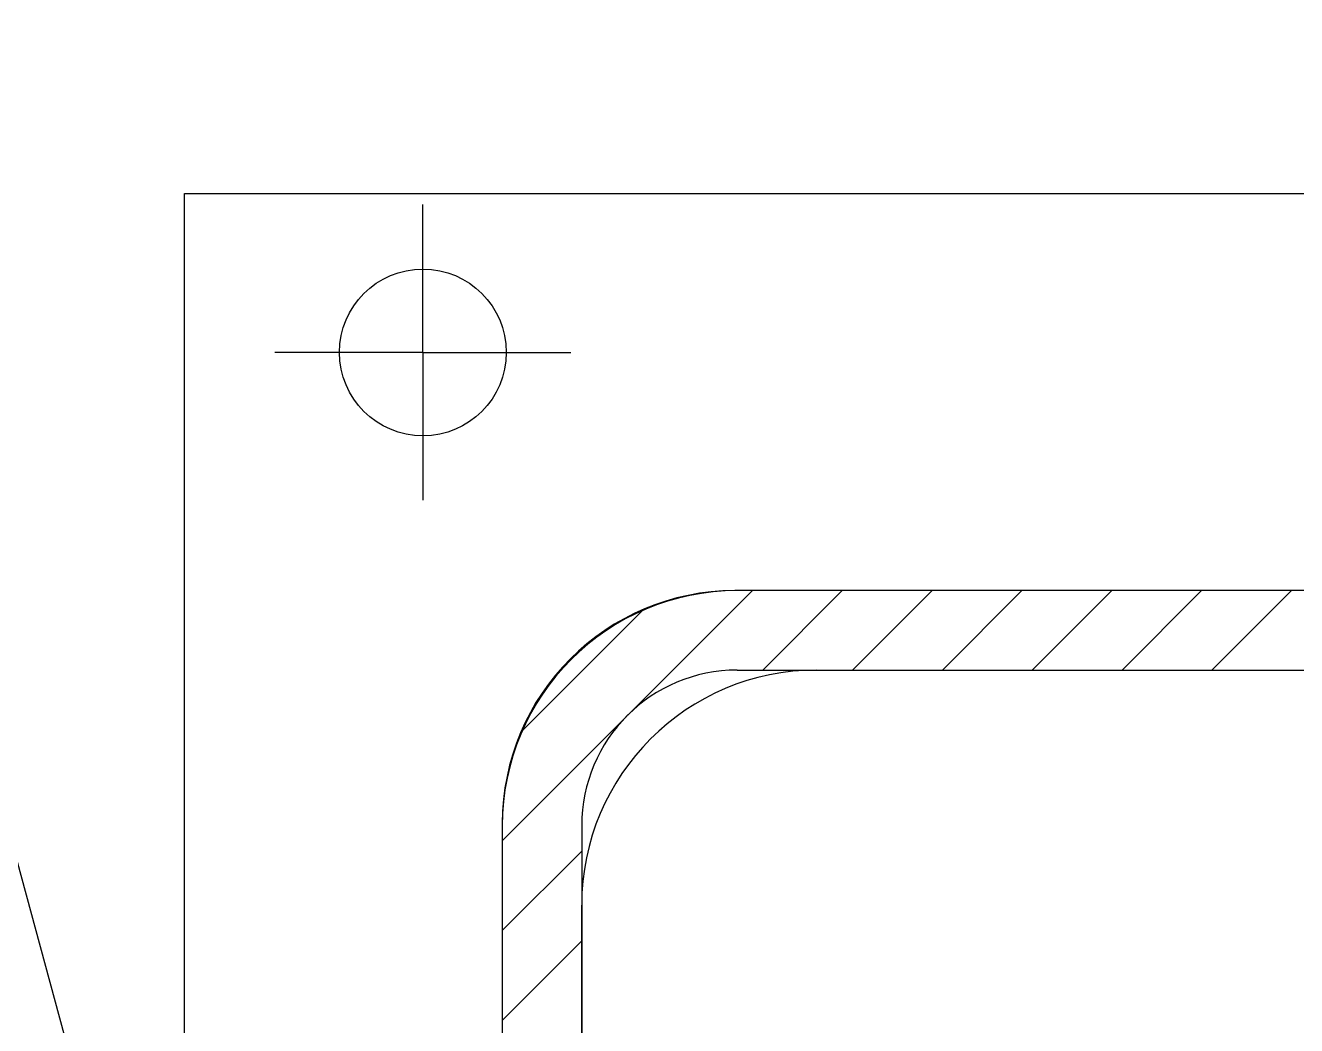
# Model space of a CAD drawing. Header units: millimetres. Extents: x 0 to 420, y 0 to 297.
# Drawn here: x 78.15 to 98.16, y 225.24 to 240.99 of the extents above; entities that cross this region are included whole.
import ezdxf

# ---------------------------------------------------------------- set-up
doc = ezdxf.new("R2010")
doc.units = ezdxf.units.MM
doc.header["$LTSCALE"] = 23.1
doc.linetypes.add('CENTER', pattern=[0.6, 0.375, -0.075, 0.075, -0.075])
doc.layers.get('0').update_dxf_attribs({"linetype": 'CONTINUOUS'})
doc.layers.add('ALL_AXIS', color=7, linetype='CONTINUOUS')
doc.layers.add('ALL_ROUND', color=7, linetype='CONTINUOUS')
doc.styles.get("Standard").update_dxf_attribs({"font": 'txt', "width": 0.7})
doc.dimstyles.get("Standard").update_dxf_attribs({"dimtxt": 3.5, "dimasz": 3, "dimexe": 0.18, "dimexo": 0.0625, "dimgap": 0.09, "dimtad": 1, "dimdec": 5, "dimdsep": 46, "dimtxsty": 'STANDARD', "dimblk": '_FILLED', "dimblk1": '_FILLED', "dimblk2": '_FILLED', "dimcen": 0.09, "dimadec": 0, "dimazin": 0, "dimtol": 1, "dimtp": 1e-05, "dimtm": 1e-05, "dimtfac": 1, "dimtdec": 5, "dimtofl": 0, "dimtmove": 0, "dimatfit": 3, "dimldrblk": '_FILLED', "dimfxl": 1, "dimtolj": 1, "dimarcsym": 0})

# ---------------------------------------------------------------- blocks, each defined once
blk = doc.blocks.new('_FILLED')
at = {"color": 0, "linetype": 'BYBLOCK'}
blk.add_solid([(0, 0), (-1, 0.1667), (-1, -0.1667)], dxfattribs=at)

msp = doc.modelspace()

# ---------------------------------------------------------------- linework, layer by layer
at = {"color": 7, "linetype": 'CONTINUOUS'}
for p, q in [((80.6610861, 220.8391115), (80.6610861, 238.3391115)), ((80.6610861, 238.3391115), (120.6610861, 238.3391115)), ((111.9985861, 232.0891115), (89.3235861, 232.0891115)), ((89.3610861, 230.8391115), (111.9610861, 230.8391115)), ((85.6610861, 228.4266115), (85.6610861, 219.0891115)), ((86.9110861, 228.3891115), (86.9110861, 219.0891115))]:
    msp.add_line(p, q, dxfattribs=at)
at = {"color": 2, "linetype": 'CONTINUOUS'}
for p, q in [((87.6376946, 230.1294202), (89.5973859, 232.0891115)), ((89.7615994, 230.8391115), (91.0115994, 232.0891115)), ((91.175813, 230.8391115), (92.425813, 232.0891115)), ((92.5900266, 230.8391115), (93.8400266, 232.0891115)), ((94.0042401, 230.8391115), (95.2542401, 232.0891115)), ((95.4184537, 230.8391115), (96.6684537, 232.0891115)), ((96.8326672, 230.8391115), (98.0826672, 232.0891115)), ((85.9844486, 229.8903877), (87.8598098, 231.765749)), ((85.6610861, 228.1528117), (87.6207774, 230.112503)), ((85.6610861, 226.7385981), (86.9110861, 227.9885981)), ((85.6610861, 225.3243846), (86.9110861, 226.5743846))]:
    msp.add_line(p, q, dxfattribs=at)
at = {"color": 7, "linetype": 'CONTINUOUS'}
msp.add_circle((84.4110861, 235.8391115), 1.3125, dxfattribs=at)
for centre, radius in [((89.3610861, 228.3891115), 3.7), ((89.3235861, 228.4266115), 3.6625), ((89.3610861, 228.3891115), 2.45)]:
    msp.add_arc(centre, radius, 90, 180, dxfattribs=at)
at = {"layer": 'ALL_AXIS', "color": 7, "linetype": 'CENTER'}
for q in [(84.4110861, 238.1672365), (82.0829611, 235.8391115), (84.4110861, 233.5109865), (86.7392111, 235.8391115)]:
    msp.add_line((84.4110861, 235.8391115), q, dxfattribs=at)
at = {"layer": 'ALL_ROUND', "color": 7, "linetype": 'CONTINUOUS'}
for p, q in [((90.6110861, 230.8391115), (110.7110861, 230.8391115)), ((86.9110861, 219.0891115), (86.9110861, 227.1391115))]:
    msp.add_line(p, q, dxfattribs=at)
msp.add_arc((90.6110861, 227.1391115), 3.7, 90, 180, dxfattribs=at)

# ---------------------------------------------------------------- leaders
at = {"color": 2, "linetype": 'CONTINUOUS'}
msp.add_leader([(80.716891, 217.9055737), (72.4606711, 248.3391115)], dimstyle='STANDARD', override={"dimtad": 0, "dimldrblk": 'DOT'}, dxfattribs=at)

doc.saveas('drawing.dxf')
